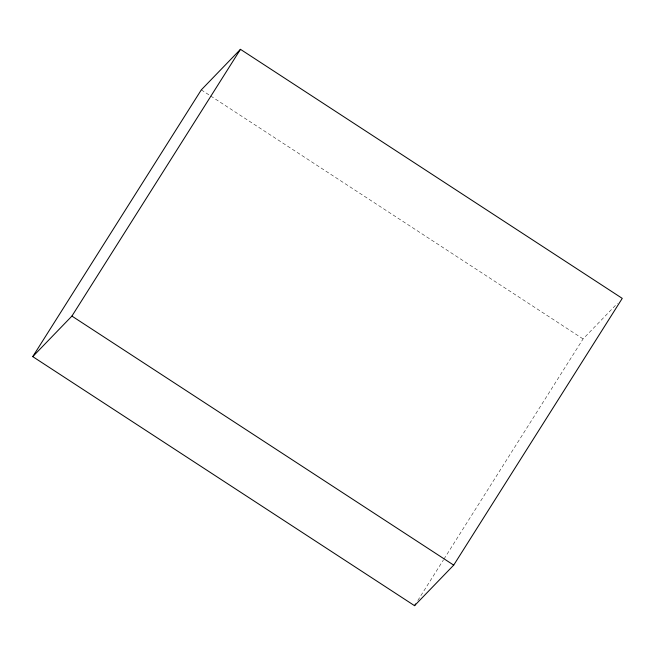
<?xml version="1.0" encoding="UTF-8"?>
<svg xmlns="http://www.w3.org/2000/svg" width="655" height="655" viewBox="0 0 655 655"><rect width="100%" height="100%" fill="white"/><g stroke="black" fill="none" stroke-linecap="round" stroke-linejoin="round"><path stroke-width="0.49" stroke-dasharray="3.27 2.46" d="M417.808 600.496L443.443 559.919M443.984 559.059L583.081 338.922L617.354 303.445M201.298 89.874L209.854 95.458M210.714 96.015L583.081 338.922"/><path stroke-width="0.98" d="M32.75 356.623L201.298 89.874L240.467 49.33L622.25 298.377L453.702 565.126L414.533 605.67L32.75 356.623L71.919 316.078L240.467 49.33M414.533 605.67L415.622 603.943M71.919 316.078L453.702 565.126"/></g></svg>
